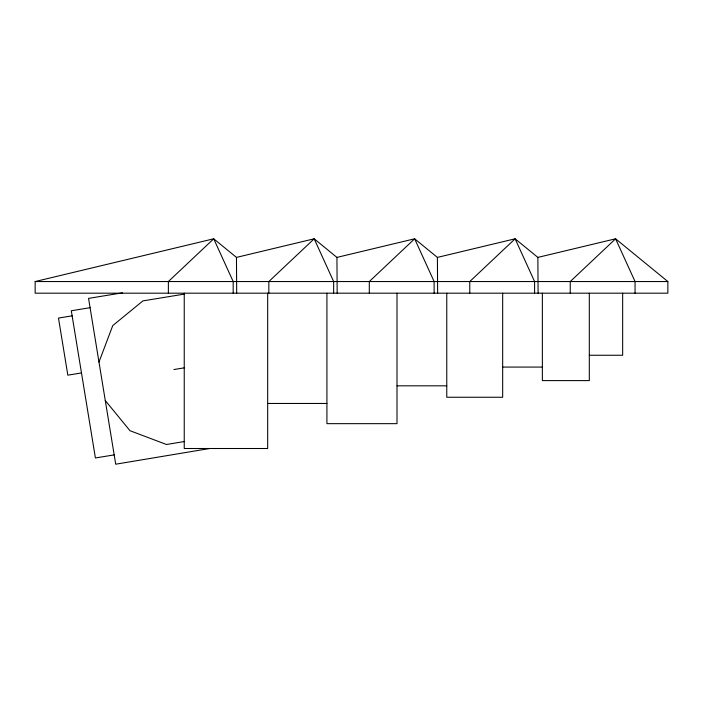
<?xml version="1.0" encoding="UTF-8"?>
<svg xmlns="http://www.w3.org/2000/svg" width="703" height="703" viewBox="0 0 703 703"><rect width="100%" height="100%" fill="white"/><g stroke="black" fill="none" stroke-linecap="round" stroke-linejoin="round"><path stroke-width="1.05" d="M98.982 362.054L112.761 325.577L142.937 300.884L184.388 294.091L184.239 293.186L184.239 448.505L267.676 448.505L267.676 293.186M236.463 257.403L314.179 238.8L336.93 257.403L414.647 238.8L437.398 257.403L515.114 238.8L537.865 257.403L615.591 238.8L667.85 281.543L667.85 293.186L35.15 293.186L35.15 281.543L213.712 238.8L236.463 257.403L236.691 293.186M122.427 292.835L88.552 298.38L115.705 464.2L209.679 448.505M90.081 307.694L71.302 310.761L95.406 457.961L114.185 454.894M72.137 315.84L58.481 318.072L67.831 375.174L81.486 372.942M173.931 369.532L184.239 367.845M184.239 441.572L166.453 444.489L129.976 430.702L105.283 400.534M35.15 281.543L667.85 281.543M589.316 355.252L622.656 355.252L622.656 293.186M502.671 367.071L542.365 367.071M397.002 385.824L446.765 385.824M267.676 403.46L326.921 403.46M537.865 257.403L538.103 293.186M437.398 257.403L437.635 293.186M336.93 257.403L337.168 293.186M635.055 293.186L635.055 281.543L615.591 238.8L570.247 281.543L570.247 293.186M589.316 293.186L589.316 380.604L542.365 380.604L542.365 293.186M534.588 293.186L534.588 281.543L515.114 238.8L469.771 281.543L469.771 293.186M502.671 293.186L502.671 397.248L446.765 397.248L446.765 293.186M434.12 293.186L434.12 281.543L414.647 238.8L369.303 281.543L369.303 293.186M397.002 293.186L397.002 423.654L326.921 423.654L326.921 293.186M333.653 293.186L333.653 281.543L314.179 238.8L268.836 281.543L268.836 293.186M233.185 293.186L233.185 281.543L213.712 238.8L168.369 281.543L168.369 293.186"/></g></svg>
